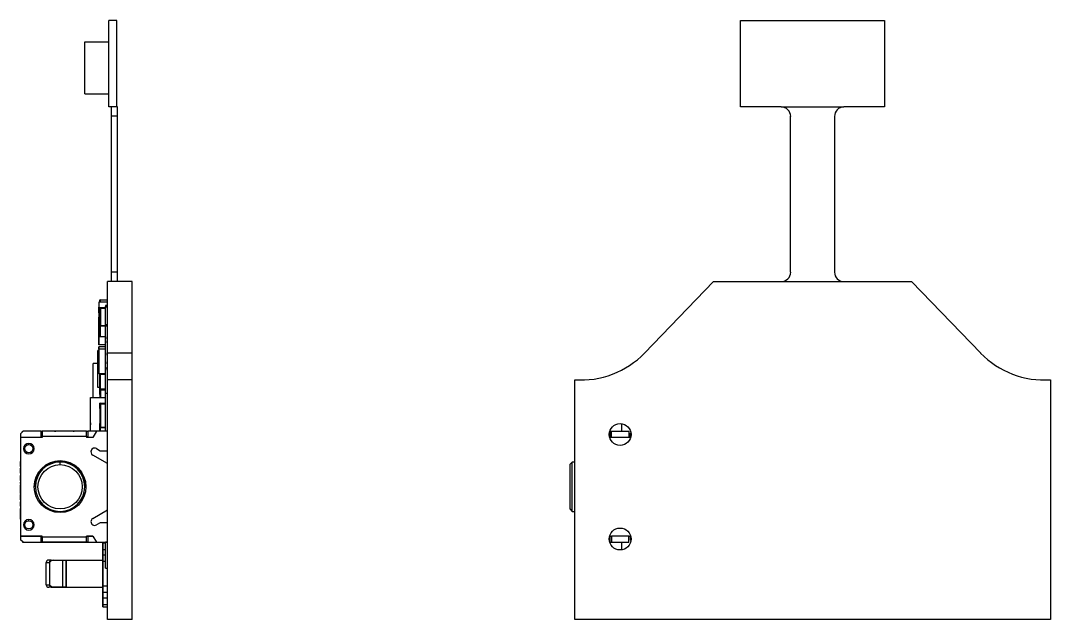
# Model space of a CAD drawing. Extents: x 2.55 to 7.7, y 3.55 to 4.51.
# Drawn here: x 6.051 to 7.697, y 3.549 to 4.506 of the extents above; entities that cross this region are included whole.
import ezdxf

# ---------------------------------------------------------------- set-up
doc = ezdxf.new("R2010")
doc.units = 0
doc.header["$MEASUREMENT"] = 0
doc.layers.get('0').update_dxf_attribs({"linetype": 'CONTINUOUS'})

msp = doc.modelspace()

# ---------------------------------------------------------------- linework, layer by layer
at = {"color": 7, "linetype": 'CONTINUOUS'}
for p, q in [((6.1925, 4.3682), (6.1925, 4.5062)), ((6.2051, 4.5062), (6.1925, 4.5062)), ((6.2051, 4.3682), (6.2051, 4.5062)), ((7.2018, 4.3682), (7.2018, 4.5062)), ((7.2018, 4.5062), (7.4318, 4.5062)), ((7.4318, 4.5062), (7.4318, 4.3682)), ((6.1541, 4.3894), (6.1541, 4.4721)), ((6.1541, 4.4721), (6.1925, 4.4721)), ((6.1541, 4.3894), (6.1925, 4.3894)), ((6.2051, 4.3682), (6.1925, 4.3682)), ((6.1968, 4.3532), (6.1968, 4.3682)), ((6.2061, 4.3682), (6.2051, 4.3682)), ((6.2061, 4.3532), (6.2061, 4.3682)), ((7.2668, 4.3682), (7.2018, 4.3682)), ((7.2668, 4.3682), (7.3668, 4.3682)), ((7.4318, 4.3682), (7.3668, 4.3682)), ((6.2061, 4.3532), (6.1968, 4.3532)), ((6.1968, 4.1042), (6.1968, 4.3532)), ((6.2061, 4.1042), (6.2061, 4.3532)), ((7.2818, 4.1042), (7.2818, 4.3532)), ((7.3518, 4.3532), (7.3518, 4.1042)), ((6.1968, 4.0892), (6.1968, 4.1042)), ((6.2061, 4.1042), (6.1968, 4.1042)), ((6.2061, 4.0892), (6.2061, 4.1042)), ((6.2297, 4.0892), (6.1903, 4.0892)), ((6.1903, 3.9749), (6.1903, 4.0892)), ((6.2297, 3.9749), (6.2297, 4.0892)), ((7.0482, 3.9749), (7.1586, 4.0892)), ((7.1586, 4.0892), (7.245, 4.0892)), ((7.245, 4.0892), (7.475, 4.0892)), ((7.475, 4.0892), (7.5854, 3.9749)), ((6.1762, 4.056), (6.1762, 4.0324)), ((6.1903, 4.056), (6.1762, 4.056)), ((6.1762, 4.0484), (6.1762, 4.0482)), ((6.1762, 4.0482), (6.1762, 4.0484)), ((6.1762, 4.0477), (6.1762, 4.0484)), ((6.1762, 4.0484), (6.1762, 4.0482)), ((6.1762, 4.0482), (6.1762, 4.0484)), ((6.1762, 4.0438), (6.1762, 4.0482)), ((6.1762, 4.0482), (6.1762, 4.0456)), ((6.1762, 4.0482), (6.1762, 4.0482)), ((6.1782, 4.0596), (6.1779, 4.0596)), ((6.1779, 4.056), (6.1779, 4.0596)), ((6.1779, 4.0596), (6.1779, 4.0596)), ((6.1781, 4.0598), (6.1784, 4.0598)), ((6.1782, 4.0596), (6.1784, 4.0596)), ((6.1784, 4.0596), (6.1784, 4.0598)), ((6.1784, 4.0598), (6.1903, 4.0598)), ((6.1903, 4.0596), (6.1784, 4.0596)), ((6.1888, 4.056), (6.1868, 4.056)), ((6.1868, 4.056), (6.1868, 4.056)), ((6.1868, 4.0507), (6.1868, 4.0469)), ((6.1888, 4.0507), (6.1868, 4.0507)), ((6.1873, 4.0491), (6.1903, 4.0491)), ((6.1873, 4.0199), (6.1873, 4.0491)), ((6.1888, 4.056), (6.1888, 4.056)), ((6.1888, 4.0507), (6.1888, 4.0491)), ((6.1762, 4.0477), (6.1762, 4.047)), ((6.1762, 4.0456), (6.1762, 4.0438)), ((6.1762, 4.0421), (6.1762, 4.0456)), ((6.1762, 4.0395), (6.1762, 4.0438)), ((6.1762, 4.0438), (6.1762, 4.0421)), ((6.1762, 4.0421), (6.1762, 4.0395)), ((6.1762, 4.0393), (6.1762, 4.0395)), ((6.1762, 4.0395), (6.1762, 4.0393)), ((6.1762, 4.0393), (6.1762, 4.0395)), ((6.1762, 4.0395), (6.1762, 4.0393)), ((6.1762, 4.0395), (6.1762, 4.0395)), ((6.1779, 4.0324), (6.1762, 4.0324)), ((6.1762, 4.032), (6.1762, 4.0044)), ((6.1779, 4.032), (6.1762, 4.032)), ((6.1762, 4.0153), (6.1762, 4.032)), ((6.1779, 4.0411), (6.1779, 4.0465)), ((6.1779, 4.0247), (6.1779, 4.0411)), ((6.1782, 4.0408), (6.1779, 4.041)), ((6.1779, 4.041), (6.1779, 4.0246)), ((6.1783, 4.0469), (6.178, 4.0467)), ((6.1784, 4.0469), (6.1781, 4.0467)), ((6.1781, 4.0467), (6.1781, 4.0412)), ((6.1781, 4.0412), (6.1784, 4.041)), ((6.1782, 4.0244), (6.1782, 4.0408)), ((6.1783, 4.0316), (6.1783, 4.0315)), ((6.1783, 4.0304), (6.1783, 4.0316)), ((6.1783, 4.0281), (6.1783, 4.0313)), ((6.1873, 4.0469), (6.1784, 4.0469)), ((6.1873, 4.0469), (6.1784, 4.0469)), ((6.1784, 4.0408), (6.1784, 4.041)), ((6.1784, 4.041), (6.1785, 4.041)), ((6.1785, 4.0408), (6.1784, 4.0408)), ((6.1785, 4.041), (6.1785, 4.0466)), ((6.1785, 4.0466), (6.1873, 4.0466)), ((6.1785, 4.0408), (6.1785, 4.041)), ((6.1786, 4.0321), (6.1786, 4.0321)), ((6.1786, 4.0316), (6.1786, 4.0279)), ((6.1786, 4.0316), (6.1787, 4.0316)), ((6.1787, 4.0462), (6.1789, 4.0463)), ((6.1787, 4.0463), (6.1787, 4.0409)), ((6.1787, 4.0463), (6.1787, 4.0462)), ((6.1789, 4.0463), (6.1787, 4.0463)), ((6.1787, 4.0462), (6.1787, 4.0408)), ((6.1787, 4.0409), (6.1787, 4.0408)), ((6.1787, 4.0238), (6.1787, 4.0408)), ((6.1787, 4.0408), (6.1787, 4.0313)), ((6.1787, 4.031), (6.1787, 4.0313)), ((6.1789, 4.0463), (6.1791, 4.0465)), ((6.1791, 4.0465), (6.1791, 4.0186)), ((6.1791, 4.0465), (6.1873, 4.0465)), ((6.1762, 4.0156), (6.1762, 4.0168)), ((6.1762, 4.0166), (6.1762, 4.0154)), ((6.1762, 4.0154), (6.1762, 4.0155)), ((6.1762, 4.0154), (6.1762, 4.0146)), ((6.1762, 4.0108), (6.1762, 4.0154)), ((6.1762, 3.9878), (6.1762, 4.0153)), ((6.1779, 4.0026), (6.1779, 4.0258)), ((6.1779, 4.0246), (6.1782, 4.0244)), ((6.1779, 4.0183), (6.1779, 4.0237)), ((6.1779, 4.0018), (6.1779, 4.0183)), ((6.1782, 4.018), (6.1779, 4.0182)), ((6.1779, 4.0182), (6.1779, 4.0017)), ((6.178, 4.0245), (6.1783, 4.0243)), ((6.1783, 4.0241), (6.178, 4.0239)), ((6.1784, 4.024), (6.1781, 4.0239)), ((6.1781, 4.0239), (6.1781, 4.0184)), ((6.1781, 4.0184), (6.1784, 4.0182)), ((6.1782, 4.0015), (6.1782, 4.018)), ((6.1783, 4.0273), (6.1783, 4.0304)), ((6.1783, 4.0281), (6.1783, 4.0274)), ((6.1783, 4.0272), (6.1783, 4.0273)), ((6.1783, 4.0249), (6.1783, 4.0272)), ((6.1783, 4.0267), (6.1783, 4.0268)), ((6.1783, 4.0256), (6.1783, 4.0267)), ((6.1783, 4.025), (6.1783, 4.0256)), ((6.1783, 4.025), (6.1783, 4.0249)), ((6.1783, 4.0249), (6.1783, 4.0241)), ((6.1783, 4.0248), (6.1783, 4.0247)), ((6.1783, 4.0241), (6.1783, 4.0248)), ((6.1783, 4.0241), (6.1783, 4.0245)), ((6.1785, 4.0241), (6.1784, 4.0241)), ((6.1785, 4.024), (6.1784, 4.024)), ((6.1784, 4.0179), (6.1784, 4.0182)), ((6.1784, 4.0182), (6.1903, 4.0182)), ((6.1873, 4.0179), (6.1784, 4.0179)), ((6.1784, 4.0179), (6.1784, 4.0015)), ((6.1785, 4.0185), (6.1785, 4.024)), ((6.1903, 4.0185), (6.1785, 4.0185)), ((6.1786, 4.0279), (6.1787, 4.0279)), ((6.1787, 4.0276), (6.1786, 4.0276)), ((6.1787, 4.0275), (6.1786, 4.0275)), ((6.1786, 4.0275), (6.1786, 4.0274)), ((6.1786, 4.027), (6.1786, 4.0274)), ((6.1786, 4.0274), (6.1787, 4.0274)), ((6.1787, 4.027), (6.1786, 4.027)), ((6.1786, 4.0252), (6.1786, 4.0252)), ((6.1786, 4.0247), (6.1787, 4.0247)), ((6.1873, 4.0185), (6.1786, 4.0185)), ((6.1787, 4.0242), (6.1787, 4.0245)), ((6.1787, 4.0239), (6.1787, 4.0185)), ((6.1787, 4.0238), (6.1787, 4.0239)), ((6.1787, 4.0185), (6.1787, 4.0238)), ((6.1791, 4.0186), (6.179, 4.0185)), ((6.1791, 4.0186), (6.1901, 4.0186)), ((6.1901, 4.0199), (6.1873, 4.0199)), ((6.1873, 4.0185), (6.1873, 4.0186)), ((6.1873, 4.0186), (6.1901, 4.0186)), ((6.1873, 4.0185), (6.1903, 4.0185)), ((6.1903, 4.0181), (6.1873, 4.0181)), ((6.1873, 3.9514), (6.1873, 4.0181)), ((6.1901, 4.0186), (6.1901, 4.0199)), ((6.1901, 4.0186), (6.1901, 4.0199)), ((6.1901, 4.0186), (6.1901, 4.0186)), ((6.1762, 4.0146), (6.1762, 4.0143)), ((6.1762, 4.0143), (6.1762, 4.0115)), ((6.1762, 4.0115), (6.1762, 4.01)), ((6.1762, 4.0109), (6.1762, 4.011)), ((6.1762, 4.0101), (6.1762, 4.011)), ((6.1762, 4.0109), (6.1762, 4.01)), ((6.1762, 4.0093), (6.1762, 4.0108)), ((6.1762, 4.0075), (6.1762, 4.0101)), ((6.1762, 4.01), (6.1762, 4.009)), ((6.1762, 4.01), (6.1762, 4.0099)), ((6.1762, 4.0099), (6.1762, 4.0098)), ((6.1762, 4.0098), (6.1762, 4.0083)), ((6.1762, 4.0091), (6.1762, 4.0093)), ((6.1762, 4.0082), (6.1762, 4.0091)), ((6.1762, 4.009), (6.1762, 4.0081)), ((6.1762, 4.0083), (6.1762, 4.0037)), ((6.1762, 4.0082), (6.1762, 4.0081)), ((6.1762, 4.0048), (6.1762, 4.0075)), ((6.1762, 4.0045), (6.1762, 4.0048)), ((6.1762, 4.0036), (6.1762, 4.0045)), ((6.1779, 4.0044), (6.1762, 4.0044)), ((6.1762, 4.0044), (6.1762, 3.9878)), ((6.1762, 4.0037), (6.1762, 4.0036)), ((6.1762, 4.0036), (6.1762, 4.0036)), ((6.1779, 4.0017), (6.1782, 4.0015)), ((6.178, 4.0017), (6.1783, 4.0015)), ((6.1784, 4.0015), (6.1873, 4.0015)), ((6.1784, 4.0014), (6.1873, 4.0014)), ((6.1868, 4.0007), (6.1873, 4.0007)), ((6.1868, 4.0007), (6.1868, 3.9979)), ((6.1868, 4.0007), (6.1868, 4.0006)), ((6.1868, 4.0006), (6.1868, 3.9978)), ((6.1873, 4.0006), (6.1868, 4.0006)), ((6.1873, 3.9878), (6.1762, 3.9878)), ((6.1762, 3.9848), (6.1762, 3.9809)), ((6.1873, 3.9848), (6.1762, 3.9848)), ((6.1762, 3.9809), (6.1762, 3.9848)), ((6.1868, 3.9978), (6.1868, 3.9979)), ((6.1873, 3.9978), (6.1868, 3.9978)), ((6.1868, 3.9943), (6.1873, 3.9943)), ((6.1868, 3.9915), (6.1868, 3.9943)), ((6.1868, 3.9943), (6.1868, 3.9942)), ((6.1873, 3.9942), (6.1868, 3.9942)), ((6.1868, 3.9942), (6.1868, 3.9914)), ((6.1868, 3.9914), (6.1868, 3.9915)), ((6.1873, 3.9914), (6.1868, 3.9914)), ((6.1868, 3.9848), (6.1868, 3.9848)), ((6.1873, 3.9848), (6.1868, 3.9848)), ((6.175, 3.9197), (6.175, 3.9787)), ((6.1762, 3.9787), (6.175, 3.9787)), ((6.1762, 3.9809), (6.1762, 3.9419)), ((6.1873, 3.9809), (6.1762, 3.9809)), ((6.1868, 3.9811), (6.1868, 3.9809)), ((6.1873, 3.9811), (6.1868, 3.9811)), ((6.1873, 3.9752), (6.1868, 3.9752)), ((6.1868, 3.9752), (6.1868, 3.9716)), ((6.1873, 3.9716), (6.1868, 3.9716)), ((6.1903, 3.9322), (6.1903, 3.9749)), ((6.2297, 3.9749), (6.1903, 3.9749)), ((6.2297, 3.9322), (6.2297, 3.9749)), ((6.1672, 3.904), (6.1672, 3.9582)), ((6.175, 3.9582), (6.1672, 3.9582)), ((6.1868, 3.9606), (6.1868, 3.9575)), ((6.1873, 3.9606), (6.1868, 3.9606)), ((6.1873, 3.9575), (6.1868, 3.9575)), ((6.1868, 3.9512), (6.1868, 3.9476)), ((6.1873, 3.9512), (6.1868, 3.9512)), ((6.1873, 3.9514), (6.1903, 3.9514)), ((6.1873, 3.911), (6.1873, 3.9514)), ((6.1873, 3.9419), (6.1762, 3.9419)), ((6.1779, 3.9408), (6.1779, 3.9176)), ((6.1782, 3.9408), (6.1779, 3.9408)), ((6.1779, 3.9176), (6.1779, 3.9408)), ((6.1779, 3.9408), (6.1779, 3.9408)), ((6.1781, 3.941), (6.1784, 3.941)), ((6.1782, 3.9176), (6.1782, 3.9408)), ((6.1782, 3.9408), (6.1784, 3.9408)), ((6.1784, 3.9408), (6.1784, 3.941)), ((6.1784, 3.941), (6.1873, 3.941)), ((6.1784, 3.9408), (6.1784, 3.9176)), ((6.1873, 3.9408), (6.1784, 3.9408)), ((6.1873, 3.9476), (6.1868, 3.9476)), ((6.1868, 3.9419), (6.1873, 3.9419)), ((6.1868, 3.9419), (6.1868, 3.9417)), ((6.1873, 3.9417), (6.1868, 3.9417)), ((6.1779, 3.9197), (6.175, 3.9197)), ((6.1779, 3.9176), (6.1782, 3.9176)), ((6.1779, 3.9176), (6.1779, 3.9176)), ((6.1779, 3.9166), (6.1782, 3.9169)), ((6.1781, 3.9165), (6.1779, 3.9166)), ((6.1779, 3.9088), (6.1779, 3.9165)), ((6.1781, 3.9165), (6.1779, 3.9165)), ((6.1784, 3.9174), (6.1781, 3.9174)), ((6.1784, 3.9168), (6.1781, 3.9165)), ((6.1781, 3.9165), (6.1781, 3.9088)), ((6.1784, 3.9176), (6.1782, 3.9176)), ((6.1784, 3.9168), (6.1782, 3.9169)), ((6.1784, 3.9176), (6.1873, 3.9176)), ((6.1784, 3.9174), (6.1784, 3.9176)), ((6.1873, 3.9174), (6.1784, 3.9174)), ((6.1784, 3.9174), (6.1785, 3.9174)), ((6.1784, 3.9168), (6.1784, 3.917)), ((6.1784, 3.917), (6.1873, 3.917)), ((6.1873, 3.9168), (6.1784, 3.9168)), ((6.1785, 3.9174), (6.1873, 3.9174)), ((6.1785, 3.9085), (6.1785, 3.9164)), ((6.1785, 3.9164), (6.1873, 3.9164)), ((6.1787, 3.9162), (6.1785, 3.9164)), ((6.1787, 3.9162), (6.1787, 3.9085)), ((6.1787, 3.9162), (6.1789, 3.9162)), ((6.1789, 3.9162), (6.1791, 3.9162)), ((6.1873, 3.9162), (6.1789, 3.9162)), ((6.1791, 3.9174), (6.1873, 3.9174)), ((6.1791, 3.9162), (6.1791, 3.904)), ((6.1791, 3.9162), (6.1873, 3.9162)), ((6.1809, 3.917), (6.1809, 3.9174)), ((6.1903, 3.5492), (6.1903, 3.9322)), ((6.2297, 3.9322), (6.1903, 3.9322)), ((6.2297, 3.5492), (6.2297, 3.9322)), ((6.9368, 3.5492), (6.9368, 3.9322)), ((7.6968, 3.9322), (7.6968, 3.5492)), ((6.1632, 3.8498), (6.1632, 3.904)), ((6.1632, 3.904), (6.1873, 3.904)), ((6.1781, 3.9088), (6.1779, 3.9086)), ((6.1781, 3.9088), (6.1779, 3.9088)), ((6.1782, 3.9084), (6.1779, 3.9086)), ((6.1781, 3.9088), (6.1784, 3.9085)), ((6.1784, 3.9085), (6.1782, 3.9084)), ((6.1783, 3.904), (6.1783, 3.9055)), ((6.1783, 3.904), (6.1783, 3.9053)), ((6.1784, 3.9085), (6.1785, 3.9085)), ((6.1784, 3.9083), (6.1784, 3.9085)), ((6.1785, 3.9083), (6.1784, 3.9083)), ((6.1785, 3.9083), (6.1785, 3.9085)), ((6.1787, 3.9085), (6.1785, 3.9085)), ((6.1786, 3.9058), (6.1787, 3.9058)), ((6.1787, 3.904), (6.1787, 3.9085)), ((6.1873, 3.911), (6.1903, 3.911)), ((6.1873, 3.8498), (6.1873, 3.911)), ((6.1632, 3.8883), (6.1632, 3.8962)), ((6.1632, 3.8962), (6.1632, 3.8962)), ((6.1632, 3.8883), (6.1632, 3.8883)), ((6.1779, 3.8943), (6.1782, 3.8946)), ((6.1781, 3.8942), (6.1779, 3.8943)), ((6.1779, 3.8865), (6.1779, 3.8942)), ((6.1781, 3.8942), (6.1779, 3.8942)), ((6.1781, 3.8865), (6.1779, 3.8863)), ((6.1781, 3.8865), (6.1779, 3.8865)), ((6.1782, 3.8861), (6.1779, 3.8863)), ((6.1784, 3.8945), (6.1781, 3.8942)), ((6.1781, 3.8942), (6.1781, 3.8865)), ((6.1781, 3.8865), (6.1784, 3.8862)), ((6.1784, 3.8945), (6.1782, 3.8946)), ((6.1784, 3.8862), (6.1782, 3.8861)), ((6.1784, 3.8945), (6.1784, 3.8947)), ((6.1784, 3.8947), (6.1873, 3.8947)), ((6.1873, 3.8945), (6.1784, 3.8945)), ((6.1784, 3.8862), (6.1785, 3.8862)), ((6.1784, 3.886), (6.1784, 3.8862)), ((6.1785, 3.886), (6.1784, 3.886)), ((6.1787, 3.8939), (6.1785, 3.8941)), ((6.1785, 3.8941), (6.1873, 3.8941)), ((6.1785, 3.8862), (6.1785, 3.8941)), ((6.1787, 3.8862), (6.1785, 3.8862)), ((6.1785, 3.886), (6.1785, 3.8862)), ((6.1786, 3.8835), (6.1786, 3.8815)), ((6.1786, 3.8835), (6.1787, 3.8835)), ((6.1787, 3.8939), (6.1787, 3.8862)), ((6.1787, 3.8939), (6.1789, 3.8939)), ((6.1787, 3.8622), (6.1787, 3.8862)), ((6.1789, 3.8939), (6.1791, 3.8939)), ((6.1873, 3.8939), (6.1789, 3.8939)), ((6.1791, 3.8939), (6.1791, 3.856)), ((6.1791, 3.8939), (6.1873, 3.8939)), ((6.1632, 3.8683), (6.1632, 3.8683)), ((6.1783, 3.8814), (6.1783, 3.8832)), ((6.1783, 3.8815), (6.1783, 3.883)), ((6.1783, 3.8799), (6.1783, 3.8815)), ((6.1783, 3.8797), (6.1783, 3.8814)), ((6.1783, 3.8758), (6.1783, 3.8786)), ((6.1783, 3.8773), (6.1783, 3.8779)), ((6.1783, 3.8765), (6.1783, 3.8773)), ((6.1783, 3.8765), (6.1783, 3.8759)), ((6.1783, 3.8757), (6.1783, 3.8758)), ((6.1783, 3.8758), (6.1786, 3.8758)), ((6.1783, 3.8757), (6.1786, 3.8757)), ((6.1783, 3.8757), (6.1783, 3.8751)), ((6.1786, 3.8751), (6.1783, 3.8751)), ((6.1783, 3.8749), (6.1783, 3.8751)), ((6.1786, 3.8749), (6.1783, 3.8749)), ((6.1783, 3.8718), (6.1783, 3.8735)), ((6.1783, 3.8718), (6.1783, 3.8733)), ((6.1783, 3.8701), (6.1783, 3.8718)), ((6.1783, 3.8702), (6.1783, 3.8718)), ((6.1783, 3.8687), (6.1783, 3.8688)), ((6.1783, 3.867), (6.1783, 3.8687)), ((6.1783, 3.8674), (6.1783, 3.8687)), ((6.1783, 3.8673), (6.1783, 3.868)), ((6.1783, 3.8656), (6.1783, 3.8674)), ((6.1783, 3.8653), (6.1783, 3.8673)), ((6.1783, 3.8654), (6.1783, 3.867)), ((6.1786, 3.8815), (6.1787, 3.8815)), ((6.1786, 3.8815), (6.1786, 3.8794)), ((6.1786, 3.8794), (6.1787, 3.8794)), ((6.1787, 3.8789), (6.1786, 3.8789)), ((6.1786, 3.8789), (6.1786, 3.8761)), ((6.1786, 3.8789), (6.1786, 3.8789)), ((6.1786, 3.8789), (6.1787, 3.8789)), ((6.1786, 3.8758), (6.1786, 3.8761)), ((6.1786, 3.8761), (6.1787, 3.8761)), ((6.1787, 3.8758), (6.1786, 3.8758)), ((6.1786, 3.8758), (6.1786, 3.8757)), ((6.1786, 3.8754), (6.1786, 3.8757)), ((6.1786, 3.8757), (6.1787, 3.8757)), ((6.1787, 3.8754), (6.1786, 3.8754)), ((6.1786, 3.8751), (6.1786, 3.8754)), ((6.1787, 3.8751), (6.1786, 3.8751)), ((6.1786, 3.8751), (6.1786, 3.8749)), ((6.1786, 3.8749), (6.1787, 3.8749)), ((6.1786, 3.8746), (6.1786, 3.8749)), ((6.1787, 3.8746), (6.1786, 3.8746)), ((6.1786, 3.8738), (6.1786, 3.8718)), ((6.1786, 3.8738), (6.1787, 3.8738)), ((6.1786, 3.8718), (6.1786, 3.8697)), ((6.1786, 3.8718), (6.1787, 3.8718)), ((6.1786, 3.8697), (6.1787, 3.8697)), ((6.1787, 3.8691), (6.1786, 3.8691)), ((6.1786, 3.8691), (6.1786, 3.869)), ((6.1787, 3.8691), (6.1786, 3.8691)), ((6.1787, 3.869), (6.1786, 3.869)), ((6.1786, 3.869), (6.1786, 3.867)), ((6.1787, 3.869), (6.1786, 3.869)), ((6.1786, 3.869), (6.1787, 3.869)), ((6.1786, 3.867), (6.1786, 3.8651)), ((6.1786, 3.867), (6.1787, 3.867)), ((6.1632, 3.866), (6.1632, 3.866)), ((6.1632, 3.8632), (6.1632, 3.8632)), ((6.1632, 3.8632), (6.1632, 3.8611)), ((6.1632, 3.8611), (6.1632, 3.8603)), ((6.1632, 3.8611), (6.1632, 3.8611)), ((6.1632, 3.8603), (6.1632, 3.8603)), ((6.1632, 3.8601), (6.1632, 3.8601)), ((6.1779, 3.862), (6.1782, 3.8623)), ((6.1781, 3.8619), (6.1779, 3.862)), ((6.1779, 3.8542), (6.1779, 3.8619)), ((6.1779, 3.8619), (6.1781, 3.8619)), ((6.1782, 3.8558), (6.1779, 3.8558)), ((6.1779, 3.8498), (6.1779, 3.8558)), ((6.1779, 3.8558), (6.1779, 3.8558)), ((6.1784, 3.8622), (6.1781, 3.8619)), ((6.1781, 3.856), (6.1784, 3.856)), ((6.1782, 3.8623), (6.1784, 3.8622)), ((6.1784, 3.8558), (6.1782, 3.8558)), ((6.1784, 3.8622), (6.1784, 3.8624)), ((6.1784, 3.8624), (6.1785, 3.8624)), ((6.1785, 3.8622), (6.1784, 3.8622)), ((6.1784, 3.8558), (6.1784, 3.856)), ((6.1784, 3.856), (6.1873, 3.856)), ((6.1873, 3.8558), (6.1784, 3.8558)), ((6.1785, 3.8622), (6.1785, 3.8624)), ((6.1785, 3.8622), (6.1787, 3.8622)), ((6.1786, 3.8651), (6.1787, 3.8651)), ((6.1787, 3.865), (6.1786, 3.865)), ((6.1787, 3.856), (6.1787, 3.8622)), ((6.1791, 3.856), (6.1873, 3.856)), ((7.0118, 3.8498), (7.0118, 3.862)), ((6.0515, 3.8458), (6.0555, 3.8498)), ((6.0515, 3.8458), (6.0515, 3.8399)), ((6.0515, 3.8399), (6.0515, 3.6824)), ((6.086, 3.8399), (6.0515, 3.8399)), ((6.0545, 3.8488), (6.0545, 3.8498)), ((6.0545, 3.8498), (6.0555, 3.8498)), ((6.084, 3.8498), (6.0555, 3.8498)), ((6.084, 3.8399), (6.084, 3.8498)), ((6.084, 3.8498), (6.086, 3.8498)), ((6.1568, 3.8498), (6.086, 3.8498)), ((6.086, 3.8498), (6.086, 3.8419)), ((6.086, 3.8419), (6.086, 3.8399)), ((6.086, 3.8419), (6.1568, 3.8419)), ((6.1056, 3.8498), (6.1076, 3.8498)), ((6.1352, 3.8498), (6.1371, 3.8498)), ((6.1568, 3.8419), (6.1568, 3.8498)), ((6.1568, 3.8498), (6.1588, 3.8498)), ((6.1568, 3.8419), (6.1568, 3.8399)), ((6.1666, 3.8399), (6.1568, 3.8399)), ((6.1588, 3.8498), (6.1588, 3.8399)), ((6.1726, 3.8498), (6.1588, 3.8498)), ((6.1726, 3.8498), (6.1666, 3.8399)), ((6.1903, 3.8498), (6.1726, 3.8498)), ((6.9919, 3.8458), (6.9936, 3.8458)), ((6.9936, 3.8498), (6.9926, 3.8498)), ((6.9936, 3.8458), (6.9936, 3.8498)), ((6.9936, 3.8498), (6.9956, 3.8498)), ((6.9936, 3.8399), (6.9936, 3.8458)), ((6.9956, 3.8399), (6.9936, 3.8399)), ((6.9956, 3.8399), (6.9956, 3.8498)), ((6.9956, 3.8498), (7.0232, 3.8498)), ((7.0232, 3.8399), (6.9956, 3.8399)), ((7.0232, 3.8498), (7.0232, 3.8399)), ((7.0251, 3.8399), (7.0232, 3.8399)), ((7.0251, 3.8468), (7.0251, 3.8458)), ((7.0251, 3.8468), (7.0267, 3.8468)), ((7.0251, 3.8458), (7.0268, 3.8458)), ((7.0251, 3.8458), (7.0251, 3.8399)), ((6.0646, 3.8286), (6.0646, 3.8306)), ((6.1725, 3.8221), (6.1785, 3.8187)), ((6.1785, 3.8187), (6.1903, 3.8187)), ((6.0515, 3.8018), (6.0514, 3.8018)), ((6.0514, 3.7997), (6.0514, 3.8018)), ((6.1903, 3.7982), (6.1666, 3.8119)), ((6.0515, 3.7997), (6.0514, 3.7997)), ((6.0514, 3.7958), (6.0514, 3.7997)), ((6.0515, 3.7958), (6.0514, 3.7958)), ((6.0514, 3.7937), (6.0514, 3.7958)), ((6.0515, 3.7937), (6.0514, 3.7937)), ((6.0515, 3.7907), (6.0514, 3.7907)), ((6.0515, 3.7891), (6.0514, 3.7891)), ((6.0515, 3.7862), (6.0514, 3.7862)), ((6.1145, 3.7966), (6.1145, 3.8006)), ((6.9287, 3.7966), (6.9326, 3.8006)), ((6.9287, 3.7966), (6.9287, 3.7258)), ((6.9368, 3.8006), (6.9326, 3.8006)), ((6.9326, 3.7218), (6.9326, 3.8006)), ((6.0515, 3.7827), (6.0514, 3.7827)), ((6.0515, 3.7814), (6.0514, 3.7814)), ((6.0515, 3.7792), (6.0514, 3.7792)), ((6.0514, 3.7762), (6.0514, 3.7792)), ((6.0514, 3.7741), (6.0514, 3.7762)), ((6.0515, 3.7762), (6.0514, 3.7762)), ((6.0515, 3.7741), (6.0514, 3.7741)), ((6.0514, 3.7711), (6.0514, 3.7741)), ((6.0515, 3.7711), (6.0514, 3.7711)), ((6.0514, 3.7663), (6.0514, 3.7684)), ((6.0515, 3.7684), (6.0514, 3.7684)), ((6.0515, 3.7663), (6.0514, 3.7663)), ((6.0515, 3.7641), (6.0514, 3.7641)), ((6.0514, 3.7619), (6.0514, 3.7641)), ((6.0515, 3.7619), (6.0514, 3.7619)), ((6.0514, 3.7593), (6.0514, 3.7619)), ((6.0515, 3.7593), (6.0514, 3.7593)), ((6.0514, 3.7574), (6.0514, 3.7593)), ((6.0515, 3.7574), (6.0514, 3.7574)), ((6.0514, 3.7554), (6.0514, 3.7574)), ((6.0514, 3.753), (6.0514, 3.7554)), ((6.0515, 3.7554), (6.0514, 3.7554)), ((6.0515, 3.753), (6.0514, 3.753)), ((6.0514, 3.7506), (6.0514, 3.753)), ((6.0515, 3.7506), (6.0514, 3.7506)), ((6.0515, 3.7488), (6.0514, 3.7488)), ((6.0515, 3.7483), (6.0514, 3.7483)), ((6.0515, 3.7469), (6.0514, 3.7469)), ((6.0515, 3.7447), (6.0514, 3.7447)), ((6.0515, 3.7416), (6.0514, 3.7416)), ((6.0515, 3.7404), (6.0514, 3.7404)), ((6.0515, 3.7372), (6.0514, 3.7372)), ((6.0514, 3.7337), (6.0514, 3.7372)), ((6.0514, 3.7302), (6.0514, 3.7337)), ((6.0515, 3.7337), (6.0514, 3.7337)), ((6.0515, 3.7302), (6.0514, 3.7302)), ((6.0515, 3.7264), (6.0514, 3.7264)), ((6.0514, 3.7186), (6.0514, 3.7264)), ((6.0514, 3.7093), (6.0514, 3.7186)), ((6.0515, 3.7186), (6.0514, 3.7186)), ((6.1666, 3.7105), (6.1903, 3.7242)), ((6.9287, 3.7258), (6.9326, 3.7218)), ((6.9326, 3.7218), (6.9368, 3.7218)), ((6.0514, 3.7093), (6.0515, 3.7093)), ((6.0646, 3.7068), (6.0646, 3.7087)), ((6.1785, 3.7037), (6.1725, 3.7003)), ((6.1903, 3.7037), (6.1785, 3.7037)), ((6.0515, 3.6824), (6.086, 3.6824)), ((6.084, 3.6824), (6.0515, 3.6824)), ((6.0515, 3.6824), (6.0515, 3.6765)), ((6.0555, 3.6726), (6.0515, 3.6765)), ((6.0545, 3.6736), (6.0545, 3.6726)), ((6.0555, 3.6726), (6.0545, 3.6726)), ((6.0545, 3.6726), (6.0555, 3.6726)), ((6.0555, 3.6726), (6.086, 3.6726)), ((6.0555, 3.6726), (6.084, 3.6726)), ((6.086, 3.6824), (6.084, 3.6824)), ((6.084, 3.6824), (6.086, 3.6824)), ((6.084, 3.6726), (6.084, 3.6824)), ((6.087, 3.6726), (6.084, 3.6726)), ((6.086, 3.6805), (6.086, 3.6824)), ((6.1568, 3.6805), (6.086, 3.6805)), ((6.086, 3.6805), (6.086, 3.6726)), ((6.086, 3.6726), (6.1568, 3.6726)), ((6.0879, 3.6726), (6.086, 3.6726)), ((6.1056, 3.6726), (6.0879, 3.6726)), ((6.1371, 3.6726), (6.1056, 3.6726)), ((6.1056, 3.6726), (6.1076, 3.6726)), ((6.1076, 3.6726), (6.1056, 3.6726)), ((6.1371, 3.6726), (6.1352, 3.6726)), ((6.1352, 3.6726), (6.1371, 3.6726)), ((6.1588, 3.6726), (6.1371, 3.6726)), ((6.1568, 3.6824), (6.1666, 3.6824)), ((6.1568, 3.6805), (6.1568, 3.6824)), ((6.1588, 3.6824), (6.1568, 3.6824)), ((6.1568, 3.6726), (6.1568, 3.6805)), ((6.1568, 3.6726), (6.1588, 3.6726)), ((6.1666, 3.6824), (6.1588, 3.6824)), ((6.1588, 3.6824), (6.1588, 3.6726)), ((6.1588, 3.6726), (6.1726, 3.6726)), ((6.1588, 3.6726), (6.1873, 3.6726)), ((6.1666, 3.6824), (6.1726, 3.6726)), ((6.1726, 3.6726), (6.1903, 3.6726)), ((6.1829, 3.6726), (6.1829, 3.6716)), ((6.1829, 3.6716), (6.1829, 3.6726)), ((6.1829, 3.6716), (6.1829, 3.644)), ((6.1829, 3.6611), (6.1829, 3.6716)), ((6.1903, 3.6726), (6.1873, 3.6726)), ((6.1873, 3.6313), (6.1873, 3.6726)), ((6.9936, 3.6765), (6.9919, 3.6765)), ((6.9926, 3.6726), (6.9936, 3.6726)), ((6.9936, 3.6824), (6.9956, 3.6824)), ((6.9936, 3.6765), (6.9936, 3.6824)), ((6.9936, 3.6726), (6.9936, 3.6765)), ((6.9936, 3.6726), (6.9956, 3.6726)), ((6.9956, 3.6824), (6.9956, 3.6726)), ((7.0232, 3.6824), (6.9956, 3.6824)), ((6.9956, 3.6726), (7.0232, 3.6726)), ((7.0118, 3.6604), (7.0118, 3.6726)), ((7.0232, 3.6726), (7.0232, 3.6824)), ((7.0232, 3.6824), (7.0251, 3.6824)), ((7.0251, 3.6824), (7.0251, 3.6765)), ((7.0251, 3.6765), (7.0251, 3.6756)), ((7.0268, 3.6765), (7.0251, 3.6765)), ((7.0267, 3.6756), (7.0251, 3.6756)), ((6.1829, 3.6523), (6.1829, 3.6611)), ((6.1829, 3.6598), (6.1829, 3.5849)), ((6.1829, 3.6598), (6.1829, 3.6598)), ((6.1829, 3.644), (6.1829, 3.6598)), ((6.0924, 3.6401), (6.0975, 3.6401)), ((6.0924, 3.6046), (6.0924, 3.6401)), ((6.1003, 3.644), (6.0963, 3.644)), ((6.0975, 3.6401), (6.0975, 3.6046)), ((6.1003, 3.644), (6.1031, 3.644)), ((6.1033, 3.644), (6.1182, 3.644)), ((6.1036, 3.644), (6.1036, 3.644)), ((6.1182, 3.644), (6.1182, 3.6007)), ((6.1182, 3.644), (6.1238, 3.644)), ((6.1238, 3.644), (6.1238, 3.6007)), ((6.1238, 3.644), (6.1242, 3.644)), ((6.1242, 3.644), (6.1242, 3.6007)), ((6.1242, 3.644), (6.1829, 3.644)), ((6.1829, 3.6422), (6.1829, 3.6523)), ((6.1829, 3.6025), (6.1829, 3.6422)), ((6.1829, 3.6422), (6.1873, 3.6422)), ((6.1873, 3.6313), (6.1903, 3.6313)), ((6.0924, 3.6046), (6.0975, 3.6046)), ((6.1003, 3.6007), (6.0963, 3.6007)), ((6.1004, 3.6007), (6.0964, 3.6007)), ((6.1002, 3.6007), (6.1031, 3.6007)), ((6.1032, 3.6007), (6.1002, 3.6007)), ((6.1003, 3.6007), (6.1033, 3.6007)), ((6.1035, 3.6007), (6.1004, 3.6007)), ((6.1238, 3.6007), (6.1031, 3.6007)), ((6.1033, 3.6007), (6.1033, 3.6007)), ((6.1033, 3.6007), (6.1182, 3.6007)), ((6.1034, 3.6007), (6.1242, 3.6007)), ((6.1186, 3.6007), (6.1036, 3.6007)), ((6.1182, 3.6007), (6.1238, 3.6007)), ((6.1186, 3.6007), (6.1829, 3.6007)), ((6.1242, 3.6007), (6.1829, 3.6007)), ((6.1829, 3.5924), (6.1829, 3.6025)), ((6.1903, 3.6025), (6.1829, 3.6025)), ((6.1829, 3.5849), (6.1829, 3.6007)), ((6.1829, 3.6007), (6.1829, 3.5731)), ((6.1829, 3.5836), (6.1829, 3.5924)), ((6.1903, 3.5924), (6.1829, 3.5924)), ((6.1829, 3.5849), (6.1829, 3.5849)), ((6.1829, 3.5731), (6.1829, 3.5836)), ((6.1829, 3.5836), (6.1903, 3.5836)), ((6.1829, 3.5731), (6.1903, 3.5731)), ((6.1829, 3.5692), (6.1829, 3.5731)), ((6.1829, 3.5731), (6.1829, 3.5692)), ((6.1829, 3.5692), (6.1903, 3.5692)), ((6.1829, 3.5692), (6.1829, 3.5692)), ((6.1829, 3.5692), (6.1903, 3.5692)), ((6.2297, 3.5492), (6.1903, 3.5492)), ((7.6968, 3.5492), (6.9368, 3.5492))]:
    msp.add_line(p, q, dxfattribs=at)
at = {"color": 8, "linetype": 'CONTINUOUS'}
for p, q in [((6.1779, 4.0596), (6.1779, 4.056)), ((6.1782, 4.056), (6.1782, 4.0596)), ((6.1784, 4.0596), (6.1784, 4.056)), ((6.1784, 4.0469), (6.1784, 4.0469)), ((6.1784, 4.0408), (6.1784, 4.0318)), ((6.1785, 4.032), (6.1785, 4.0408)), ((6.1786, 4.0321), (6.1786, 4.0316)), ((6.1779, 4.0245), (6.1779, 4.0239)), ((6.1782, 4.0241), (6.1782, 4.0243)), ((6.1784, 4.024), (6.1784, 4.0241)), ((6.1785, 4.024), (6.1785, 4.0241)), ((6.1786, 4.0279), (6.1786, 4.0276)), ((6.1786, 4.0275), (6.1786, 4.0276)), ((6.1786, 4.027), (6.1786, 4.0252)), ((6.1786, 4.0252), (6.1786, 4.0247)), ((6.1786, 4.0247), (6.1786, 4.0241)), ((6.1784, 4.0014), (6.1784, 4.0015)), ((6.1786, 3.9058), (6.1786, 3.904)), ((6.1786, 3.8691), (6.1786, 3.8691)), ((6.1786, 3.869), (6.1786, 3.869)), ((6.1779, 3.8558), (6.1779, 3.8498)), ((6.1781, 3.8619), (6.1781, 3.856)), ((6.1782, 3.8498), (6.1782, 3.8558)), ((6.1783, 3.8653), (6.1783, 3.8653)), ((6.1784, 3.8558), (6.1784, 3.8498)), ((6.1785, 3.856), (6.1785, 3.8622)), ((6.1786, 3.865), (6.1786, 3.8651)), ((6.1829, 3.6716), (6.1873, 3.6716)), ((6.1829, 3.6611), (6.1873, 3.6611)), ((6.1829, 3.6523), (6.1873, 3.6523))]:
    msp.add_line(p, q, dxfattribs=at)
at = {"color": 8, "linetype": 'CONTINUOUS', "flags": 128}
for points in [[(6.1783, 4.0241), (6.1783, 4.0241), (6.1783, 4.0241), (6.1783, 4.0241), (6.1783, 4.0241), (6.1784, 4.024), (6.1784, 4.024)], [(6.178, 4.0017), (6.178, 4.0017), (6.178, 4.0017), (6.178, 4.0017), (6.1779, 4.0017), (6.1779, 4.0017)], [(6.1783, 4.0015), (6.1783, 4.0015), (6.1782, 4.0015), (6.1782, 4.0015), (6.1782, 4.0015), (6.1782, 4.0015)]]:
    msp.add_lwpolyline(points, dxfattribs=at)
at = {"color": 7, "linetype": 'CONTINUOUS', "flags": 128}
for points in [[(6.1785, 4.0185), (6.1786, 4.0185), (6.1786, 4.0185)], [(6.1783, 3.9083), (6.1783, 3.9083), (6.1783, 3.9083), (6.1784, 3.9083), (6.1784, 3.9083)], [(6.1783, 3.886), (6.1783, 3.886), (6.1783, 3.886), (6.1784, 3.886), (6.1784, 3.886)], [(6.1786, 3.8754), (6.1785, 3.8754), (6.1785, 3.8754)], [(6.1786, 3.8746), (6.1785, 3.8746), (6.1785, 3.8746)], [(6.1785, 3.865), (6.1785, 3.865), (6.1786, 3.865)]]:
    msp.add_lwpolyline(points, dxfattribs=at)
at = {"color": 7, "linetype": 'CONTINUOUS'}
for centre, radius in [((7.0093, 3.8447), 0.0175), ((6.0646, 3.8221), 0.0065), ((6.1145, 3.7612), 0.0413), ((6.1145, 3.7612), 0.0354), ((6.0646, 3.7003), 0.0065), ((7.0093, 3.6777), 0.0175)]:
    msp.add_circle(centre, radius, dxfattribs=at)
for centre, radius, start, end in [((7.2668, 4.3531), 0.0151, 0.2094, 89.7907), ((7.3669, 4.3531), 0.0151, 90.2093, 179.7906), ((7.2668, 4.1042), 0.0151, 270.2095, 359.7906), ((7.3669, 4.1042), 0.0151, 180.2094, 269.7905), ((6.1781, 4.0596), 0.000176, 101.4217, 188.0495), ((6.1781, 4.0596), 0.000197, 90, 180), ((6.1784, 4.0596), 0.000176, 101.4217, 188.0495), ((6.1781, 4.0465), 0.000197, 125.2644, 180), ((6.1781, 4.0465), 0.000176, 81.9505, 168.5782), ((6.1783, 4.041), 0.000333, 125.1875, 174.0901), ((6.1781, 4.0411), 0.000176, 81.9505, 168.5782), ((6.178, 4.0411), 0.000123, 182.7971, 237.9253), ((6.1786, 4.0408), 0.000333, 125.1875, 174.0901), ((6.1784, 4.041), 0.000244, 236.3494, 271.0007), ((6.1784, 4.0467), 0.000197, 90, 125.2644), ((6.1791, 4.0315), 0.000806, 127.4069, 187.4719), ((6.1786, 4.0313), 0.000298, 83.5951, 158.0423), ((6.1783, 4.0462), 0.000436, 12.2493, 58.2795), ((6.1785, 4.0409), 0.000176, 11.4218, 98.0495), ((6.1785, 4.0409), 0.000176, 261.9505, 348.5783), ((6.1781, 4.0247), 0.000197, 180, 234.7356), ((6.178, 4.0247), 0.000123, 182.7971, 237.9253), ((6.1781, 4.0237), 0.000197, 125.2644, 180), ((6.1781, 4.0237), 0.000176, 81.9505, 168.5782), ((6.1783, 4.0181), 0.000333, 125.1875, 174.0901), ((6.1781, 4.0182), 0.000176, 81.9505, 168.5782), ((6.178, 4.0183), 0.000123, 182.7971, 237.9253), ((6.1786, 4.0179), 0.000333, 125.1875, 174.0901), ((6.1784, 4.0182), 0.000244, 236.3494, 271.0007), ((6.1786, 4.0281), 0.000281, 191.7067, 278.1845), ((6.1786, 4.0273), 0.000315, 90, 180), ((6.1786, 4.0272), 0.000281, 81.9505, 168.5782), ((6.1786, 4.0272), 0.000281, 81.9505, 168.5782), ((6.1786, 4.0273), 0.000281, 191.4217, 278.0495), ((6.1791, 4.0246), 0.000806, 127.4069, 187.4719), ((6.1786, 4.0244), 0.000298, 83.5951, 158.0423), ((6.1784, 4.0239), 0.000197, 90, 125.2644), ((6.1785, 4.0239), 0.000197, 0, 90), ((6.1785, 4.0239), 0.000176, 11.4218, 98.0495), ((6.1781, 4.0018), 0.000197, 180, 234.7356), ((6.178, 4.0018), 0.000123, 182.7971, 237.9253), ((6.1784, 4.0017), 0.000244, 236.3494, 271.0007), ((6.1784, 4.0016), 0.000197, 234.7356, 270), ((6.9469, 4.0726), 0.1408, 265.9036, 316.0492), ((7.6867, 4.0726), 0.1408, 223.9508, 274.0963), ((6.1781, 3.9408), 0.000176, 101.4217, 188.0495), ((6.1781, 3.9408), 0.000197, 90, 180), ((6.1784, 3.9408), 0.000176, 101.4217, 188.0495), ((6.1781, 3.9175), 0.000176, 171.9505, 258.5782), ((6.1781, 3.9176), 0.000197, 180, 270), ((6.1781, 3.9176), 0.000197, 180, 270), ((6.1781, 3.9165), 0.000197, 135, 180), ((6.1784, 3.9175), 0.000176, 171.9505, 258.5782), ((6.1784, 3.9168), 0.000197, 90, 135), ((6.1781, 3.9088), 0.000197, 180, 225), ((6.1784, 3.9085), 0.000197, 225, 270), ((6.1786, 3.9055), 0.000315, 90.0279, 180.0016), ((6.1785, 3.9085), 0.000197, 270, 0), ((6.1785, 3.9085), 0.000197, 270, 0), ((6.1781, 3.8942), 0.000197, 135, 180), ((6.1781, 3.8865), 0.000197, 180, 225), ((6.1784, 3.8945), 0.000197, 90, 135), ((6.1784, 3.8862), 0.000197, 225, 270), ((6.1786, 3.8832), 0.000315, 90.0279, 180.0016), ((6.1785, 3.8862), 0.000197, 270, 0), ((6.1785, 3.8862), 0.000197, 270, 0), ((6.1785, 3.8764), 0.00507, 89.1107, 92.6696), ((6.1786, 3.8797), 0.000315, 180.0009, 270.0009), ((6.1786, 3.8786), 0.000288, 84.1514, 172.6078), ((6.1786, 3.8786), 0.000315, 90, 180), ((6.1786, 3.8758), 0.000288, 84.1514, 172.6078), ((6.1786, 3.8757), 0.000315, 180, 270), ((6.1786, 3.8757), 0.000315, 180, 270), ((6.1786, 3.8749), 0.000315, 180, 270), ((6.1786, 3.8735), 0.000315, 90.0279, 180.0016), ((6.1785, 3.8667), 0.00507, 89.1107, 92.6696), ((6.1786, 3.8701), 0.000315, 180.0009, 270.0009), ((6.1786, 3.8688), 0.000315, 90, 180), ((6.1786, 3.8688), 0.000312, 89.3987, 179.3858), ((6.1786, 3.8687), 0.000315, 89.8274, 180), ((6.1786, 3.8687), 0.000311, 89.3107, 179.2937), ((6.1786, 3.8687), 0.000308, 88.6375, 178.5262), ((6.1785, 3.8632), 0.00381, 88.8149, 93.5594), ((6.1781, 3.8619), 0.000197, 135, 180), ((6.1781, 3.8558), 0.000176, 101.4217, 188.0495), ((6.1781, 3.8558), 0.000197, 90, 180), ((6.1784, 3.8622), 0.000197, 90, 135), ((6.1784, 3.8558), 0.000176, 101.4217, 188.0495), ((6.1786, 3.8654), 0.000315, 180.005, 270.005), ((6.1786, 3.8653), 0.000315, 180, 270), ((6.1785, 3.8622), 0.000197, 0, 90), ((6.1785, 3.8622), 0.000197, 0, 74.7405), ((6.0646, 3.8221), 0.00847, 90, 270), ((6.0646, 3.8221), 0.00847, 180, 270), ((6.0646, 3.8221), 0.00847, 270, 90), ((6.0646, 3.8221), 0.00847, 270, 0), ((6.1696, 3.817), 0.00591, 60, 240), ((6.1696, 3.817), 0.00591, 60, 180), ((6.1145, 3.7612), 0.0413, 90, 180), ((6.1145, 3.7612), 0.0413, 0, 90), ((6.1145, 3.7612), 0.0394, 90, 270), ((6.1145, 3.7612), 0.0394, 270, 90), ((6.1145, 3.7612), 0.0394, 180, 270), ((6.1145, 3.7612), 0.0394, 270, 0), ((6.0646, 3.7003), 0.00847, 90, 270), ((6.0646, 3.7003), 0.00847, 270, 90), ((6.1696, 3.7054), 0.00591, 120, 300), ((6.1696, 3.7054), 0.00591, 120, 180), ((6.0646, 3.7003), 0.00847, 180, 270), ((6.0646, 3.7003), 0.00847, 270, 0), ((6.0963, 3.6401), 0.00394, 90, 180), ((6.1009, 3.6406), 0.00352, 101.1766, 187.9313), ((6.1054, 3.6346), 0.00963, 102.3015, 145.3695), ((6.0963, 3.6046), 0.00394, 180, 270), ((6.1009, 3.6041), 0.00352, 172.0687, 258.8234), ((6.1058, 3.6107), 0.0103, 216.0814, 256.2476), ((6.1034, 3.6046), 0.00394, 253.0356, 270)]:
    msp.add_arc(centre, radius, start, end, dxfattribs=at)
at = {"color": 8, "linetype": 'CONTINUOUS'}
for centre, radius, start, end in [((6.178, 4.0466), 0.000101, 44.5181, 114.0247), ((6.1783, 4.0468), 0.000101, 44.5181, 114.0247), ((6.178, 4.0246), 0.00007, 173.5658, 231.0193), ((6.178, 4.0238), 0.000101, 44.5181, 114.0247), ((6.1783, 4.0244), 0.00007, 173.5658, 231.0193), ((6.1785, 4.0249), 0.000178, 181.1422, 220.7786)]:
    msp.add_arc(centre, radius, start, end, dxfattribs=at)
at = {"color": 7, "linetype": 'CONTINUOUS'}
for points in [[(6.0514, 3.7891), (6.0514, 3.7898), (6.0514, 3.7903), (6.0514, 3.7907)], [(6.0514, 3.7862), (6.0514, 3.7874), (6.0514, 3.7883), (6.0514, 3.7891)], [(6.0514, 3.7827), (6.0514, 3.7836), (6.0514, 3.7848), (6.0514, 3.7862)], [(6.0514, 3.7483), (6.0514, 3.7486), (6.0514, 3.7488), (6.0514, 3.7488)], [(6.0514, 3.7469), (6.0514, 3.7475), (6.0514, 3.748), (6.0514, 3.7483)], [(6.0514, 3.7447), (6.0514, 3.7456), (6.0514, 3.7463), (6.0514, 3.7469)], [(6.0514, 3.7416), (6.0514, 3.7423), (6.0514, 3.7434), (6.0514, 3.7447)], [(6.0514, 3.7404), (6.0514, 3.7405), (6.0514, 3.7409), (6.0514, 3.7416)]]:
    msp.add_open_spline(points, degree=3, dxfattribs=at)

doc.saveas('drawing.dxf')
